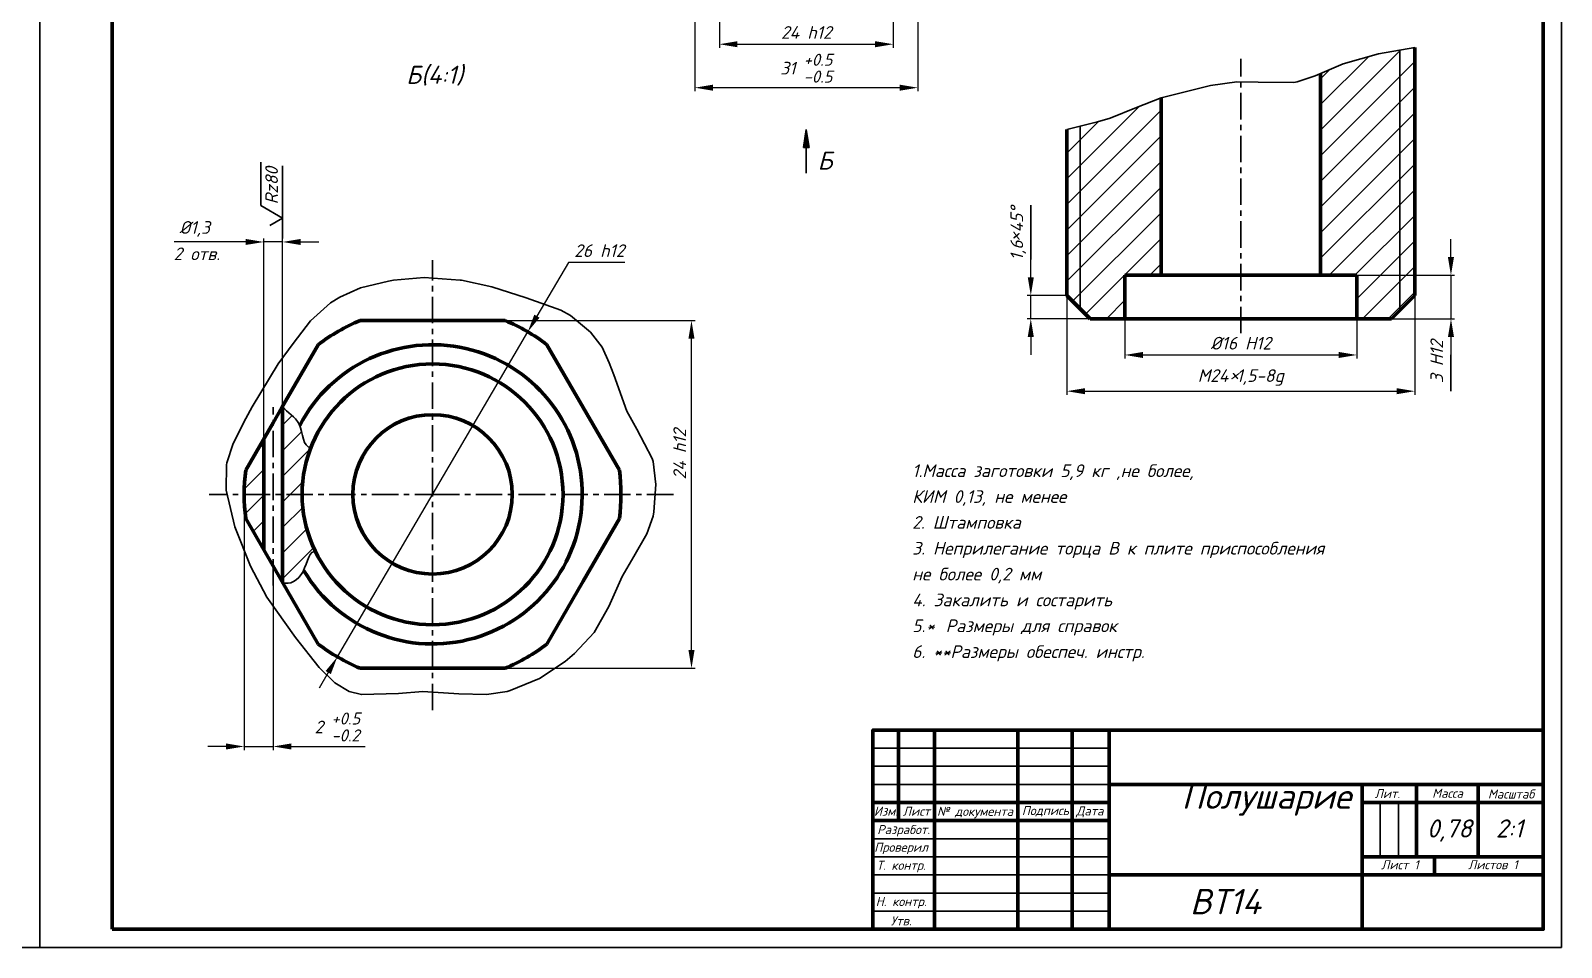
# Model space of a CAD drawing. Extents: x 3984 to 4893, y -1391 to 1983.
# Drawn here: x 4401.4 to 4823.9, y 396.3 to 649.4 of the extents above; entities that cross this region are included whole.
import ezdxf
from ezdxf.enums import TextEntityAlignment as Align

# ---------------------------------------------------------------- set-up
doc = ezdxf.new("R2010")
doc.units = 0
doc.header["$MEASUREMENT"] = 0
for name, pattern in [('DASHDOTX2', [2, 1, -0.5, 0, -0.5]), ('K5LT_AXLED', [11.807581424713135, 7.307581424713135, -1.5, 1.5, -1.5]), ('K5LT_BASIC', [0]), ('K5LT_THIN', [0])]:
    doc.linetypes.add(name, pattern=pattern)
doc.layers.add('0 VIEW0', color=7, linetype='Continuous')
doc.layers.add('OSI', color=18, linetype='DASHDOTX2')
doc.layers.add('Обводка', color=7, linetype='Continuous', lineweight=30)
doc.styles.get("Standard").update_dxf_attribs({"font": 'isocpeui.ttf', "height": 3.5})
doc.dimstyles.new('AM_ISO', dxfattribs={"dimtxt": 3.5, "dimasz": 5, "dimexe": 1, "dimexo": 1, "dimgap": 1.5, "dimtad": 3, "dimtoh": 1, "dimdsep": 46, "dimtxsty": 'Standard', "dimcen": 0, "dimclrd": 256, "dimclre": 256, "dimclrt": 256, "dimadec": 0, "dimazin": 2, "dimtp": 0.1, "dimtm": 0.1, "dimtfac": 0.71, "dimtmove": 0, "dimatfit": 2, "dimfxl": 1, "dimlwd": -1, "dimlwe": -1, "dimarcsym": 1})
doc.dimstyles.new('AM_ISO$3', dxfattribs={"dimtxt": 3.5, "dimasz": 5, "dimexe": 1, "dimexo": 1, "dimgap": 1.5, "dimtad": 3, "dimtoh": 1, "dimdsep": 46, "dimtxsty": 'Standard', "dimcen": 0, "dimclrd": 256, "dimclre": 256, "dimclrt": 256, "dimadec": 0, "dimazin": 2, "dimtp": 0.1, "dimtm": 0.1, "dimtfac": 0.71, "dimtofl": 0, "dimtmove": 0, "dimatfit": 0, "dimfxl": 1, "dimlwd": -1, "dimlwe": -1, "dimarcsym": 1})
pattern_1 = [(45, (2719.659775417709, -1401.720481256749), (-3.535533905932737, 3.535533905932738), [])]

# ---------------------------------------------------------------- blocks, each defined once
blk = doc.blocks.new('*D302')
at = {"linetype": 'Continuous', "transparency": 16777216}
for p, q in [((4703.389889189785, 580.8241781700457), (4703.389889189785, 558.8241781700455)), ((4767.389889189785, 580.8241781700457), (4767.389889189785, 558.8241781700455)), ((4708.389889189785, 559.8241781700455), (4762.389889189785, 559.8241781700455))]:
    blk.add_line(p, q, dxfattribs=at)
at = {"linetype": 'Continuous', "lineweight": 30, "transparency": 16777216}
for points in [[(4708.389889189785, 560.6575115033788), (4708.389889189785, 558.9908448367121), (4703.389889189785, 559.8241781700455)], [(4762.389889189785, 560.6575115033788), (4762.389889189785, 558.9908448367121), (4767.389889189785, 559.8241781700455)]]:
    blk.add_solid(points, dxfattribs=at)
at = {"layer": 'Defpoints', "color": 0, "linetype": 'Continuous', "lineweight": 30, "transparency": 16777216}
for p in [(4703.389889189785, 581.8241781700457), (4767.389889189785, 581.8241781700457), (4767.389889189785, 559.8241781700455)]:
    blk.add_point(p, dxfattribs=at)
at = {"linetype": 'Continuous', "lineweight": 30, "transparency": 16777216, "insert": (4735.389889189785, 563.0755039276212), "char_height": 3.5, "attachment_point": 5}
blk.add_mtext('{%%C16} H12', dxfattribs=at)
blk = doc.blocks.new('*D303')
at = {"linetype": 'Continuous', "transparency": 16777216}
for p, q in [((4687.389889189785, 598.131356330853), (4687.389889189785, 548.8241781700455)), ((4783.389889189785, 598.131356330853), (4783.389889189785, 548.8241781700455)), ((4692.389889189785, 549.8241781700455), (4778.389889189785, 549.8241781700455))]:
    blk.add_line(p, q, dxfattribs=at)
at = {"linetype": 'Continuous', "lineweight": 30, "transparency": 16777216}
for points in [[(4692.389889189785, 550.6575115033788), (4692.389889189785, 548.9908448367121), (4687.389889189785, 549.8241781700455)], [(4778.389889189785, 550.6575115033788), (4778.389889189785, 548.9908448367121), (4783.389889189785, 549.8241781700455)]]:
    blk.add_solid(points, dxfattribs=at)
at = {"layer": 'Defpoints', "color": 0, "linetype": 'Continuous', "lineweight": 30, "transparency": 16777216}
for p in [(4687.389889189785, 599.131356330853), (4783.389889189785, 599.131356330853), (4783.389889189785, 549.8241781700455)]:
    blk.add_point(p, dxfattribs=at)
at = {"linetype": 'Continuous', "lineweight": 30, "transparency": 16777216, "insert": (4735.389889189785, 553.5991781700454), "char_height": 3.5, "attachment_point": 5}
blk.add_mtext('M24 1,5-8g', dxfattribs=at)
blk = doc.blocks.new('*D304')
at = {"linetype": 'Continuous', "transparency": 16777216}
for p, q in [((4793.389889189785, 586.8241781700455), (4793.389889189785, 591.8241781700455)), ((4758.389889189785, 581.8241781700455), (4794.389889189785, 581.8241781700455)), ((4793.389889189785, 581.8241781700455), (4793.389889189785, 569.8241781700455)), ((4758.389889189785, 569.8241781700455), (4794.389889189785, 569.8241781700455)), ((4793.389889189785, 564.8241781700455), (4793.389889189785, 559.8241781700455))]:
    blk.add_line(p, q, dxfattribs=at)
at = {"linetype": 'Continuous', "lineweight": 30, "transparency": 16777216}
for points in [[(4792.556555856452, 586.8241781700455), (4794.223222523118, 586.8241781700455), (4793.389889189785, 581.8241781700455)], [(4792.556555856452, 564.8241781700455), (4794.223222523118, 564.8241781700455), (4793.389889189785, 569.8241781700455)]]:
    blk.add_solid(points, dxfattribs=at)
at = {"layer": 'Defpoints', "color": 0, "linetype": 'Continuous', "lineweight": 30, "transparency": 16777216}
for p in [(4757.389889189785, 581.8241781700455), (4757.389889189785, 569.8241781700455), (4793.389889189785, 569.8241781700455)]:
    blk.add_point(p, dxfattribs=at)
at = {"linetype": 'Continuous', "lineweight": 30, "transparency": 16777216, "insert": (4789.464325259048, 557.9815964923927), "char_height": 3.5, "attachment_point": 5, "rotation": 90}
blk.add_mtext('3 H12', dxfattribs=at)
blk = doc.blocks.new('*D305')
at = {"linetype": 'Continuous', "transparency": 16777216}
for p, q in [((4677.421364045232, 581.2241781700453), (4677.421364045232, 586.2241781700453)), ((4687.392166794752, 576.2241781700453), (4676.421364045232, 576.2241781700453)), ((4677.421364045232, 569.824178170045), (4677.421364045232, 576.2241781700453)), ((4695.804761769116, 569.824178170045), (4676.421364045232, 569.824178170045)), ((4677.421364045232, 564.824178170045), (4677.421364045232, 559.824178170045))]:
    blk.add_line(p, q, dxfattribs=at)
at = {"linetype": 'Continuous', "lineweight": 30, "transparency": 16777216}
for points in [[(4676.588030711899, 581.2241781700453), (4678.254697378565, 581.2241781700453), (4677.421364045232, 576.2241781700453)], [(4676.588030711899, 564.824178170045), (4678.254697378565, 564.824178170045), (4677.421364045232, 569.824178170045)]]:
    blk.add_solid(points, dxfattribs=at)
at = {"layer": 'Defpoints', "color": 0, "linetype": 'Continuous', "lineweight": 30, "transparency": 16777216}
for p in [(4677.421364045232, 576.2241781700453), (4688.392166794752, 576.2241781700453), (4696.804761769116, 569.824178170045)]:
    blk.add_point(p, dxfattribs=at)
at = {"linetype": 'Continuous', "lineweight": 30, "transparency": 16777216, "insert": (4673.970320258337, 593.3754967222616), "char_height": 3.5, "attachment_point": 5, "rotation": 90}
blk.add_mtext('1,6 45{%%d}', dxfattribs=at)
blk = doc.blocks.new('*D346')
at = {"layer": '0 VIEW0', "transparency": 16777216}
for p, q in [((4584.706337439458, 742.686667434872), (4584.706337439458, 632.6094495723861)), ((4646.222965000168, 742.7717646076093), (4646.222965000168, 632.6094495723861)), ((4641.222965000168, 633.6094495723861), (4589.706337439458, 633.6094495723861))]:
    blk.add_line(p, q, dxfattribs=at)
at = {"layer": '0 VIEW0', "lineweight": 30, "transparency": 16777216}
for points in [[(4589.706337439458, 634.4427829057195), (4589.706337439458, 632.7761162390527), (4584.706337439458, 633.6094495723861)], [(4641.222965000168, 634.4427829057195), (4641.222965000168, 632.7761162390527), (4646.222965000168, 633.6094495723861)]]:
    blk.add_solid(points, dxfattribs=at)
at = {"layer": 'Defpoints', "color": 0, "lineweight": 30, "transparency": 16777216}
for p in [(4584.706337439458, 743.686667434872), (4646.222965000168, 743.7717646076093), (4584.706337439458, 633.6094495723861)]:
    blk.add_point(p, dxfattribs=at)
at = {"layer": '0 VIEW0', "lineweight": 30, "transparency": 16777216, "insert": (4615.473584080763, 638.9944495723861), "char_height": 3.5, "attachment_point": 5}
blk.add_mtext('\\A1;31 {\\H3.33\\S+0.5^ -0.5;} ', dxfattribs=at)
blk = doc.blocks.new('*D366')
at = {"layer": '0 VIEW0', "transparency": 16777216}
for p, q in [((4499.931819756173, 569.343420260302), (4584.772111269068, 569.343420260302)), ((4583.772111269068, 478.3434202603022), (4583.772111269068, 564.343420260302)), ((4503.309076128772, 473.3434202603022), (4584.772111269068, 473.3434202603022))]:
    blk.add_line(p, q, dxfattribs=at)
at = {"layer": '0 VIEW0', "lineweight": 30, "transparency": 16777216}
for points in [[(4582.938777935735, 564.343420260302), (4584.605444602401, 564.343420260302), (4583.772111269068, 569.343420260302)], [(4582.938777935735, 478.3434202603022), (4584.605444602401, 478.3434202603022), (4583.772111269068, 473.3434202603022)]]:
    blk.add_solid(points, dxfattribs=at)
at = {"layer": 'Defpoints', "color": 0, "lineweight": 30, "transparency": 16777216}
for p in [(4498.931819756173, 569.343420260302), (4583.772111269068, 569.343420260302), (4502.309076128772, 473.3434202603022)]:
    blk.add_point(p, dxfattribs=at)
at = {"layer": '0 VIEW0', "lineweight": 30, "transparency": 16777216, "insert": (4580.520785511492, 532.4408152035397), "char_height": 3.5, "attachment_point": 5, "rotation": 90}
blk.add_mtext('24 h12', dxfattribs=at)
blk = doc.blocks.new('*D367')
at = {"layer": '0 VIEW0', "transparency": 16777216}
for p, q in [((4460.309076128772, 520.343420260302), (4460.309076128772, 450.7487543951942)), ((4468.309076128772, 497.0152353506559), (4468.309076128772, 450.7487543951942)), ((4455.309076128772, 451.7487543951942), (4450.309076128772, 451.7487543951942)), ((4460.309076128772, 451.7487543951942), (4468.309076128772, 451.7487543951942)), ((4473.309076128772, 451.7487543951942), (4493.692795825743, 451.7487543951942))]:
    blk.add_line(p, q, dxfattribs=at)
at = {"layer": '0 VIEW0', "lineweight": 30, "transparency": 16777216}
for points in [[(4455.309076128772, 452.5820877285275), (4455.309076128772, 450.9154210618609), (4460.309076128772, 451.7487543951942)], [(4473.309076128772, 452.5820877285275), (4473.309076128772, 450.9154210618609), (4468.309076128772, 451.7487543951942)]]:
    blk.add_solid(points, dxfattribs=at)
at = {"layer": 'Defpoints', "color": 0, "lineweight": 30, "transparency": 16777216}
for p in [(4460.309076128772, 521.343420260302), (4468.309076128772, 498.0152353506559), (4460.309076128772, 451.7487543951942)]:
    blk.add_point(p, dxfattribs=at)
at = {"layer": '0 VIEW0', "lineweight": 30, "transparency": 16777216, "insert": (4486.04402309847, 457.1337543951942), "char_height": 3.5, "attachment_point": 5}
blk.add_mtext('\\A1;2 {\\H3.33\\S+0.5^ -0.2;} ', dxfattribs=at)
blk = doc.blocks.new('*D368')
at = {"layer": '0 VIEW0', "transparency": 16777216}
for p, q in [((4465.709076128774, 522.3434202603024), (4465.709076128774, 592.020688197293)), ((4470.909076128773, 522.343420260302), (4470.909076128773, 592.020688197293)), ((4460.709076128774, 591.020688197293), (4440.980189765137, 591.020688197293)), ((4470.909076128773, 591.020688197293), (4465.709076128774, 591.020688197293)), ((4475.909076128773, 591.020688197293), (4480.909076128773, 591.020688197293))]:
    blk.add_line(p, q, dxfattribs=at)
at = {"layer": '0 VIEW0', "lineweight": 30, "transparency": 16777216}
for points in [[(4460.709076128774, 591.8540215306264), (4460.709076128774, 590.1873548639596), (4465.709076128774, 591.020688197293)], [(4475.909076128773, 591.8540215306264), (4475.909076128773, 590.1873548639596), (4470.909076128773, 591.020688197293)]]:
    blk.add_solid(points, dxfattribs=at)
at = {"layer": 'Defpoints', "color": 0, "lineweight": 30, "transparency": 16777216}
for p in [(4465.709076128774, 591.020688197293), (4465.709076128774, 521.3434202603024), (4470.909076128773, 521.343420260302)]:
    blk.add_point(p, dxfattribs=at)
at = {"layer": '0 VIEW0', "lineweight": 30, "transparency": 16777216, "insert": (4446.660303401501, 594.620688197293), "char_height": 3.5, "attachment_point": 5}
blk.add_mtext('\\A1;%%c1,3', dxfattribs=at)
blk = doc.blocks.new('*D369')
at = {"linetype": 'Continuous', "transparency": 16777216}
for p, q in [((4549.79625081737, 585.3689243739616), (4541.109343484434, 570.5322868892727)), ((4565.378447787067, 585.3689243739617), (4549.79625081737, 585.3689243739616)), ((4486.035148014844, 476.4693664935228), (4538.58300424271, 566.2174740270823)), ((4483.508808773119, 472.1545536313324), (4480.982469531395, 467.839740769142))]:
    blk.add_line(p, q, dxfattribs=at)
at = {"linetype": 'Continuous', "lineweight": 30, "transparency": 16777216}
for points in [[(4540.390208007402, 570.95334342956), (4541.828478961465, 570.1112303489851), (4538.58300424271, 566.2174740270823)], [(4482.789673296087, 472.5756101716199), (4484.227944250151, 471.7334970910449), (4486.035148014844, 476.4693664935228)]]:
    blk.add_solid(points, dxfattribs=at)
at = {"layer": 'Defpoints', "color": 0, "linetype": 'Continuous', "lineweight": 30, "transparency": 16777216}
for p in [(4538.58300424271, 566.2174740270823), (4486.035148014844, 476.4693664935228)]:
    blk.add_point(p, dxfattribs=at)
at = {"linetype": 'Continuous', "lineweight": 30, "transparency": 16777216, "insert": (4558.337349302218, 588.6202501315373), "char_height": 3.5, "attachment_point": 5}
blk.add_mtext('26 h12', dxfattribs=at)
blk = doc.blocks.new('*D411')
at = {"transparency": 16777216}
for p, q in [((4591.464651219812, 699.4964932372401), (4591.464651219812, 644.6094495723859)), ((4639.464651219812, 699.4964932372401), (4639.464651219812, 644.6094495723859)), ((4596.464651219812, 645.6094495723859), (4634.464651219812, 645.6094495723859))]:
    blk.add_line(p, q, dxfattribs=at)
at = {"lineweight": 30, "transparency": 16777216}
for points in [[(4596.464651219812, 646.4427829057192), (4596.464651219812, 644.7761162390525), (4591.464651219812, 645.6094495723859)], [(4634.464651219812, 646.4427829057192), (4634.464651219812, 644.7761162390525), (4639.464651219812, 645.6094495723859)]]:
    blk.add_solid(points, dxfattribs=at)
at = {"layer": 'Defpoints', "color": 0, "lineweight": 30, "transparency": 16777216}
for p in [(4591.464651219812, 700.4964932372401), (4639.464651219812, 700.4964932372401), (4639.464651219812, 645.6094495723859)]:
    blk.add_point(p, dxfattribs=at)
at = {"lineweight": 30, "transparency": 16777216, "insert": (4615.464651219812, 648.8607753299616), "char_height": 3.5, "attachment_point": 5}
blk.add_mtext('24 h12', dxfattribs=at)

msp = doc.modelspace()

# ---------------------------------------------------------------- hatches: boundary and pattern name
at = {"linetype": 'Continuous', "lineweight": 30}
h = msp.add_hatch(dxfattribs=at)
h.set_pattern_fill('ANSI31', color=256, scale=40, style=0)
h.set_pattern_definition(pattern_1)
h.paths.add_polyline_path([(4757.389889189785, 581.8241781700457), (4767.389889189785, 581.8241781700455), (4767.389889189785, 569.8241781700457), (4776.989889189786, 569.8241781700457), (4779.314762250421, 572.1490512306806), (4779.314762250421, 644.0017022789222), (4773.353358922385, 642.9174556911865), (4763.617054329769, 640.2093076796028), (4757.389889189785, 637.5300175964277)])
h.paths.add_polyline_path([(4691.042311936305, 572.5717554235263), (4693.789889189785, 569.8241781700457), (4703.389889189785, 569.8241781700457), (4703.389889189785, 581.8241781700457), (4713.389889189785, 581.8241781700457), (4713.389889189785, 630.8140156269582), (4706.571776706295, 628.1336860676564), (4699.325431824408, 625.2367182123286), (4695.787744562208, 624.144339473493), (4691.042311936305, 622.9543980876721)])
h.paths.add_polyline_path([(4687.389889189785, 576.2241781700462), (4691.042311936305, 572.5717554235263), (4691.042311936305, 622.9543980876718), (4687.389889189785, 622.0385344926707)])
h.paths.add_polyline_path([(4779.314762250421, 572.1490512306806), (4783.389889189785, 576.2241781700465), (4783.389889189785, 644.7428771727285), (4779.314762250421, 644.0017022789219)])
h = msp.add_hatch(dxfattribs=at)
h.set_pattern_fill('ANSI31', color=256, scale=40, style=0)
h.set_pattern_definition(pattern_1)
edge = h.paths.add_edge_path()
edge.add_spline(control_points=[(4478.736964105327, 534.3400849972767), (4476.356470069467, 534.2907440914963), (4476.608427671227, 538.3078096061075), (4475.487346447905, 540.7011118403519)], knot_values=[3.365961285303825, 3.365961285303825, 3.365961285303825, 3.365961285303825, 6.937469279757117, 6.937469279757117, 6.937469279757117, 6.937469279762499], degree=3, periodic=0)
edge.add_spline(control_points=[(4475.487346447903, 540.7011118403556), (4474.430785465468, 542.9566752261902), (4472.15467957379, 543.7699980823221), (4470.909076128773, 545.636516826953)], knot_values=[0, 0, 0, 5.381028955753209e-12, 3.365961285309207, 3.365961285309207, 3.365961285309207, 3.365961285309207], degree=3, periodic=0)
edge.add_line((4470.909076128773, 545.636516826953), (4470.909076128773, 523.8847212962429))
edge.add_line((4470.909076128773, 523.8847212962427), (4476.398885527152, 523.8847212962427))
edge.add_arc((4512.309076128772, 521.3434202603056), 35.99999999999999, 158.8372433837827, 175.952027055484, ccw=False)
edge = h.paths.add_edge_path()
edge.add_arc((4512.309076128772, 521.3434202602974), 35.99999999999999, 175.9520270554711, 179.9999999999924, ccw=False)
edge.add_line((4476.398885527152, 523.8847212962427), (4470.909076128773, 523.8847212962427))
edge.add_line((4470.909076128773, 523.8847212962427), (4470.909076128773, 497.0503236936512))
edge.add_spline(control_points=[(4470.909076128773, 497.0503236936514), (4472.852920436532, 496.166377965368), (4475.199662638776, 497.521415922405), (4476.54949138346, 500.0875481576835)], knot_values=[0, 0, 0, 0, 3.203085102296872, 3.203085102296889, 3.203085102296889, 3.203085102296889], degree=3, periodic=0)
edge.add_spline(control_points=[(4476.54949138346, 500.0875481576835), (4477.875909176671, 502.6091743047144), (4478.23969386627, 506.3002494495385), (4480.082906593548, 505.2974239656809)], knot_values=[3.203085102296872, 3.203085102296889, 3.203085102296889, 3.203085102296889, 6.350617031508847, 6.350617031508847, 6.350617031508847, 6.350617031508847], degree=3, periodic=0)
edge.add_arc((4512.309076128772, 521.3434202603011), 36, 179.9999999999982, 206.4695490085142, ccw=False)
h.paths.add_polyline_path([(4465.709076128774, 523.8847212962427), (4460.371211434075, 523.8847212962427, 0.04445382382257795), (4460.739856747118, 514.6639283359908), (4465.709076128774, 506.0569878930072)])
h.paths.add_polyline_path([(4465.709076128774, 536.6298526275958), (4460.739856747118, 528.0229121846131, 0.01998191061928723), (4460.371211434073, 523.8847212962427), (4465.709076128774, 523.8847212962427)])
at = {"layer": 'OSI', "linetype": 'ByBlock', "lineweight": 30}
h = msp.add_hatch(color=18, dxfattribs=at)
h.set_gradient(color2=(0, 0, 0), one_color=1)
h.paths.add_polyline_path([(4615.464651219812, 622.0315760885898), (4614.67007606712, 617.0951147723509), (4616.259226372505, 617.0951147723509)])

# ---------------------------------------------------------------- linework, layer by layer
at = {"lineweight": 30}
for p, q in [((4403.867479744269, 990.2801990196375), (4403.867479744269, 396.2801990196377)), ((4615.464651219812, 622.0315760885898), (4614.67007606712, 617.0951147723509)), ((4615.464651219812, 622.0315760885898), (4616.259226372505, 617.0951147723509))]:
    msp.add_line(p, q, dxfattribs=at)
at = {"lineweight": 70}
for p, q in [((4423.867479744269, 401.2801990196377), (4423.867479744269, 985.2801990196375)), ((4818.867479744268, 985.2801990196375), (4818.867479744268, 401.2801990196375)), ((4818.867479744268, 401.2801990196377), (4423.867479744269, 401.2801990196377))]:
    msp.add_line(p, q, dxfattribs=at)
at = {"linetype": 'Continuous', "lineweight": 30}
for p, q in [((4464.909076128773, 601.0761938973127), (4464.909076128773, 613.0761938973127)), ((4470.909076128773, 592.020688197293), (4470.909076128773, 612.020688197293)), ((4470.909076128773, 597.612092282175), (4464.909076128773, 601.0761938973127)), ((4677.421364045232, 586.2241781700458), (4677.421364045232, 601.2241781700458)), ((4470.909076128773, 597.612092282175), (4467.409076128773, 595.591366340011)), ((4793.389889189785, 559.8241781700455), (4793.389889189785, 549.8241781700455))]:
    msp.add_line(p, q, dxfattribs=at)
at = {"linetype": 'K5LT_AXLED', "lineweight": 30}
for p, q in [((4512.309076128772, 521.3434202603024), (4512.309076128772, 586.020688197293)), ((4514.690288709383, 521.3434202603024), (4450.608466149698, 521.3434202603024)), ((4512.309076128772, 461.7487543951942), (4512.309076128772, 521.3434202603024)), ((4578.772111269068, 521.3434202603024), (4514.690288709383, 521.3434202603024))]:
    msp.add_line(p, q, dxfattribs=at)
at = {"color": 0, "lineweight": 70}
for p, q in [((4650.867479744268, 456.2801990196375), (4650.867479744268, 401.2801990196375)), ((4673.867479744268, 456.2801990196375), (4673.867479744268, 401.2801990196375)), ((4688.867479744268, 456.2801990196375), (4688.867479744268, 401.2801990196375)), ((4768.867479744268, 441.2801990196375), (4699.045262892788, 441.2801990196375)), ((4800.867479744268, 441.2801990196375), (4800.867479744268, 421.2801990196375)), ((4768.867479744268, 416.2801990196375), (4699.045262892788, 416.2801990196375)), ((4768.867479744268, 416.2801990196375), (4818.867479744268, 416.2801990196375))]:
    msp.add_line(p, q, dxfattribs=at)
at = {"color": 0, "lineweight": 30}
for p, q in [((4699.045262892788, 456.2801990196375), (4699.045262892788, 401.2801990196375)), ((4633.867479744268, 451.2801990196375), (4698.867479744268, 451.2801990196375)), ((4698.867479744268, 451.2801990196375), (4699.045262892788, 451.2801990196375)), ((4633.867479744268, 446.2801990196375), (4698.867479744268, 446.2801990196375)), ((4698.867479744268, 446.2801990196375), (4699.045262892788, 446.2801990196375)), ((4633.867479744268, 441.2801990196375), (4702.639237599457, 441.2801990196375)), ((4698.867479744268, 441.2801990196375), (4698.867479744268, 441.2801990196375)), ((4783.867479744268, 441.2801990196375), (4783.867479744268, 421.2801990196375)), ((4633.867479744268, 436.2801990196375), (4698.867479744268, 436.2801990196375)), ((4698.867479744268, 436.2801990196375), (4699.045262892788, 436.2801990196375)), ((4768.867479744268, 436.2801990196375), (4818.867479744268, 436.2801990196375)), ((4778.867479744268, 436.2801990196375), (4778.867479744268, 421.2801990196375)), ((4633.867479744268, 431.2801990196375), (4698.867479744268, 431.2801990196375)), ((4698.867479744268, 431.2801990196375), (4699.045262892788, 431.2801990196375)), ((4633.867479744268, 426.2801990196375), (4698.867479744268, 426.2801990196375)), ((4698.867479744268, 426.2801990196375), (4699.045262892788, 426.2801990196375)), ((4633.867479744268, 421.2801990196375), (4698.867479744268, 421.2801990196375)), ((4698.867479744268, 421.2801990196375), (4699.045262892788, 421.2801990196375)), ((4768.867479744268, 421.2801990196375), (4818.867479744268, 421.2801990196375)), ((4788.867479744268, 421.2801990196375), (4788.867479744268, 416.2801990196375)), ((4633.867479744268, 416.2801990196375), (4698.867479744268, 416.2801990196375)), ((4698.867479744268, 416.2801990196375), (4699.045262892788, 416.2801990196375)), ((4699.045262892788, 416.2801990196375), (4699.045262892788, 416.2801990196375)), ((4633.867479744268, 411.2801990196375), (4699.045262892788, 411.2801990196375)), ((4633.867479744268, 406.2801990196375), (4699.045262892788, 406.2801990196375))]:
    msp.add_line(p, q, dxfattribs=at)
at = {"linetype": 'Continuous', "lineweight": 30}
msp.add_lwpolyline([(3983.867479744269, 396.2801990196377), (4823.867479744268, 396.2801990196377), (4823.867479744268, 990.2801990196375), (3983.867479744269, 990.2801990196375)], close=True, dxfattribs=at)
at = {"color": 0, "lineweight": 70}
msp.add_lwpolyline([(4768.867479744268, 401.2801990196375), (4818.867479744268, 401.2801990196375), (4818.867479744268, 441.2801990196375), (4768.867479744268, 441.2801990196375)], close=True, dxfattribs=at)
at = {"lineweight": 70}
msp.add_arc((4512.309076128777, 521.3434202603044), 41.30000000000093, 210.7604068724566, 152.6069527099803, dxfattribs=at)
at = {"linetype": 'Continuous', "lineweight": 30}
for points, start_tangent, end_tangent in [([(4470.909076128773, 545.636516826953), (4475.4873464479, 540.7011118403628), (4478.736964105327, 534.3400849972767)], (0.555088133569113, -0.8317915387708381), (0.9997852613901297, 0.02072271958672475)), ([(4470.909076128773, 497.0503236936514), (4476.54949138346, 500.0875481576835), (4480.082906593548, 505.2974239656809)], (0.9102994046421108, -0.4139504727720683), (0.8784085922229211, -0.4779103944349255))]:
    msp.add_spline(points, degree=3, dxfattribs=dict(at, start_tangent=start_tangent, end_tangent=end_tangent))
at = {"layer": '0 VIEW0', "color": 0, "linetype": 'K5LT_THIN', "lineweight": 30}
for p, q in [((4779.314762250421, 572.1490512306822), (4779.314762250421, 644.1004693479339)), ((4691.042311936305, 572.5717554235251), (4691.042311936305, 622.8707184923918))]:
    msp.add_line(p, q, dxfattribs=at)
at = {"layer": '0 VIEW0', "color": 0, "linetype": 'K5LT_BASIC', "lineweight": 70}
for p, q in [((4783.389889189785, 576.2241781700458), (4783.389889189785, 644.7428771727294)), ((4757.389889189785, 637.5606910831679), (4757.389889189785, 581.8241781700457)), ((4713.389889189785, 630.8155563499121), (4713.389889189785, 581.8241781700457)), ((4687.389889189785, 576.2241781700458), (4687.389889189785, 622.0385344916602)), ((4735.389889189785, 581.8241781700457), (4703.389889189785, 581.8241781700457)), ((4703.389889189785, 581.8241781700457), (4703.389889189785, 569.8241781700457)), ((4735.389889189785, 581.8241781700457), (4767.389889189785, 581.8241781700457)), ((4767.389889189785, 581.8241781700457), (4767.389889189785, 569.8241781700457)), ((4687.389889189785, 576.2241781700458), (4693.789889189785, 569.8241781700457)), ((4693.789889189785, 569.8241781700457), (4735.389889189783, 569.8241781700457)), ((4735.389889189785, 569.8241781700457), (4693.789889189785, 569.8241781700457)), ((4735.389889189785, 569.8241781700457), (4776.989889189786, 569.8241781700457))]:
    msp.add_line(p, q, dxfattribs=at)
at = {"layer": '0 VIEW0', "color": 0, "linetype": 'K5LT_AXLED', "lineweight": 30}
msp.add_line((4735.389889189785, 565.8241781700457), (4735.389889189785, 641.5392955067022), dxfattribs=at)
at = {"layer": '0 VIEW0', "color": 0, "linetype": 'K5LT_BASIC', "lineweight": 60}
for p, q in [((4783.277348067614, 627.8241781700457), (4783.389889189785, 627.8241781700457)), ((4783.277348067614, 627.8241781700457), (4783.389889189785, 627.8241781700457)), ((4783.389889189785, 576.2241781700458), (4776.989889189786, 569.8241781700457)), ((4776.989889189786, 569.8241781700457), (4735.389889189785, 569.8241781700457))]:
    msp.add_line(p, q, dxfattribs=at)
at = {"layer": '0 VIEW0', "linetype": 'K5LT_BASIC', "lineweight": 70}
for p, q in [((4512.309076128772, 569.343420260302), (4492.309076128772, 569.343420260302)), ((4512.309076128772, 569.343420260302), (4532.309076128772, 569.343420260302)), ((4470.739856747118, 545.343420260302), (4480.739856747118, 562.6639283359908)), ((4553.878295510426, 545.343420260302), (4543.878295510426, 562.6639283359908)), ((4470.739856747118, 545.343420260302), (4468.309076128772, 541.133184727273)), ((4470.909076128773, 545.6365168269502), (4470.909076128773, 497.0503236936541)), ((4553.878295510426, 545.343420260302), (4563.878295510426, 528.0229121846131)), ((4468.309076128772, 541.133184727273), (4460.739856747118, 528.0229121846131)), ((4465.709076128774, 536.6298526275926), (4465.709076128774, 506.0569878930118)), ((4470.739856747118, 497.3434202603024), (4460.739856747118, 514.6639283359908)), ((4553.878295510426, 497.3434202603024), (4563.878295510426, 514.6639283359908)), ((4470.739856747118, 497.3434202603024), (4480.739856747118, 480.0229121846136)), ((4553.878295510426, 497.3434202603024), (4543.878295510426, 480.0229121846136)), ((4512.309076128772, 473.3434202603024), (4492.309076128772, 473.3434202603024)), ((4512.309076128772, 473.3434202603024), (4532.309076128772, 473.3434202603024))]:
    msp.add_line(p, q, dxfattribs=at)
at = {"layer": '0 VIEW0', "linetype": 'K5LT_AXLED', "lineweight": 30}
msp.add_line((4468.309076128772, 496.1550667248902), (4468.309076128772, 545.3859943279562), dxfattribs=at)
at = {"layer": '0 VIEW0', "color": 0, "linetype": 'K5LT_THIN', "lineweight": 30}
msp.add_lwpolyline([(4687.389889185756, 622.0385344916602), (4695.78774456221, 624.1443394734932), (4699.325431824408, 625.2367182123284), (4706.571776706284, 628.1336860676523), (4713.410133700488, 630.821974128755), (4727.032522438419, 634.2302897585495), (4734.259433301398, 635.214076734609), (4740.162871127949, 635.1641541070727), (4750.061335204034, 635.0462682729418), (4750.987945380998, 635.2153253064129), (4755.914888779417, 636.8953862861382), (4763.617054329769, 640.2093076796028), (4773.353358922385, 642.9174556911865), (4783.389889189791, 644.7428771727294)], dxfattribs=at)
at = {"layer": '0 VIEW0', "linetype": 'K5LT_THIN', "lineweight": 30}
msp.add_lwpolyline([(4473.861120934781, 562.973935731004), (4478.601733708693, 569.2617958750674), (4484.172280385458, 574.1816442132525), (4486.695919262053, 575.8032533690933), (4492.399787754618, 578.3139932425441), (4500.168418874678, 580.2359063648586), (4501.557993704479, 580.4796603166714), (4510.031933776453, 581.1707989314681), (4519.968128845617, 580.5157983623461), (4520.281748595865, 580.4741361825794), (4528.707204457568, 578.6575166812798), (4538.185619039466, 575.5878373299896), (4547.703576200273, 572.2054688671409), (4550.394444147721, 570.7009284175759), (4555.892875042683, 566.1118662064858), (4559.139920308872, 561.9494234455518), (4561.076059644304, 557.6607539762057), (4562.29412646105, 554.3144807980196), (4565.959739489464, 544.337507782402), (4568.723320394899, 539.3020954859052), (4572.949758212883, 531.2514267329192), (4573.181911440862, 530.3966172933973), (4573.973346025226, 524.0310613009464), (4573.413611779885, 516.555390803658), (4573.174705529394, 515.3325979577174), (4571.41770988195, 510.4084083982715), (4567.835196331985, 504.1730694947408), (4564.622910675361, 498.6464146607931), (4560.966646283757, 490.3959363639864), (4556.890190815923, 483.1856193173961), (4551.520321927671, 477.4243556222335), (4548.94566724802, 475.2460333849234), (4541.786124086396, 470.5495760786647), (4533.766020369955, 467.1691220318747), (4532.859968496891, 466.9068526535169), (4527.157625446861, 466.0627278557025), (4519.581060995605, 466.2983089391736), (4509.660156831572, 466.9128352730617), (4502.866082410816, 466.4090005237703), (4492.691518117769, 466.0483448577796), (4489.31060674534, 466.9201661633168), (4485.307544217475, 469.3284592587823), (4481.005541283758, 473.5507012594225), (4474.457121272576, 481.7877818618716), (4466.555456554887, 492.9289899255153), (4462.045457496527, 501.5375292513085), (4457.713342058666, 512.397403817782), (4455.342777745741, 522.4726330657944), (4455.450515017551, 529.4685278035116), (4455.547388400694, 530.01966775675), (4457.262430096162, 535.4249505304227), (4460.74146253344, 542.3180218220313), (4462.473857407035, 545.4896434449355), (4469.715407540231, 557.3388915436461), (4473.861120934781, 562.973935731004)], dxfattribs=at)
at = {"layer": '0 VIEW0', "linetype": 'K5LT_BASIC', "lineweight": 70}
for radius in [36, 22]:
    msp.add_circle((4512.309076128772, 521.343420260302), radius, dxfattribs=at)
for start, end in [(112.6198649480322, 127.3801350519699), (52.61986494803012, 67.38013505196784), (172.6198649480395, 187.3801350519605), (352.6198649480395, 7.380135051960516), (232.619864948023, 247.3801350519678), (292.6198649480321, 307.3801350519699)]:
    msp.add_arc((4512.309076128772, 521.343420260302), 52, start, end, dxfattribs=at)
at = {"layer": 'OSI', "color": 0, "linetype": 'ByBlock', "lineweight": 30}
msp.add_line((4615.464651219812, 622.0315760885902), (4615.464651219812, 610.03157608859), dxfattribs=at)
at = {"layer": 'OSI', "linetype": 'ByBlock', "lineweight": 30}
msp.add_line((4614.67007606712, 617.0951147723509), (4616.259226372505, 617.0951147723509), dxfattribs=at)
at = {"layer": 'Обводка', "color": 0, "lineweight": 70}
for p, q in [((4640.867479744268, 456.2801990196375), (4640.867479744268, 431.2801990196375)), ((4650.867479744268, 456.2801990196375), (4650.867479744268, 401.2801990196375)), ((4673.867479744268, 456.2801990196375), (4673.867479744268, 401.2801990196375)), ((4688.867479744268, 456.2801990196375), (4688.867479744268, 401.2801990196375)), ((4699.045262892788, 456.2801990196375), (4699.045262892788, 401.2801990196375)), ((4768.867479744268, 441.2801990196375), (4768.867479744268, 401.2801990196375)), ((4783.867479744268, 441.2801990196375), (4783.867479744268, 421.2801990196375)), ((4800.867479744268, 441.2801990196375), (4800.867479744268, 421.2801990196375)), ((4633.867479744268, 436.2801990196375), (4699.045262892788, 436.2801990196375)), ((4768.867479744268, 436.2801990196375), (4818.867479744268, 436.2801990196375)), ((4633.867479744268, 431.2801990196375), (4699.045262892788, 431.2801990196375)), ((4768.867479744268, 421.2801990196375), (4818.867479744268, 421.2801990196375)), ((4788.867479744268, 421.2801990196375), (4788.867479744268, 416.2801990196375))]:
    msp.add_line(p, q, dxfattribs=at)
at = {"layer": 'Обводка', "color": 0, "lineweight": 30}
msp.add_line((4773.867479744268, 436.2801990196375), (4773.867479744268, 421.2801990196375), dxfattribs=at)
at = {"layer": 'Обводка', "color": 0, "lineweight": 70}
msp.add_lwpolyline([(4633.867479744268, 401.2801990196375), (4818.867479744268, 401.2801990196375), (4818.867479744268, 456.2801990196375), (4633.867479744268, 456.2801990196375)], close=True, dxfattribs=at)

# ---------------------------------------------------------------- texts
at = {"color": 0, "lineweight": 30}
for s, p in [('Лит.', (4775.825010896068, 438.7504083190469)), ('Масса', (4792.443201093455, 438.8285027767423)), ('Масштаб', (4809.989604736174, 438.6335958368389)), ('Подпись', (4681.449642604758, 433.8628181732237)), ('Дата', (4693.70712793473, 433.6916420093447)), ('Изм.', (4637.442891021307, 433.8795778117245)), ('№ документа', (4662.027023176882, 433.4947583356369)), ('Разработ.', (4642.303453546979, 428.4791087016118)), ('Проверил', (4641.635062551703, 423.60209031076)), ('Т. контр.', (4641.635062551703, 418.60209031076)), ('Лист 1', (4779.31301084777, 419.089986684782)), ('Листов 1', (4804.967381901709, 419.1106663721592)), ('Н. контр.', (4641.635062551703, 408.60209031076)), ('Утв.', (4641.635062551703, 403.60209031076))]:
    msp.add_text(s, height=2.5, dxfattribs=at).set_placement(p, align=Align.MIDDLE)
msp.add_text('Лист', height=2.5, dxfattribs=at).set_placement((4649.611069934018, 432.6213080187898), align=Align.RIGHT)
at = {"linetype": 'Continuous', "lineweight": 30, "attachment_point": 1}
for s, insert, char_height, width in [('Б(4:1)', (4505.020026690566, 639.6725414858828), 5, 8.988859787597903), ('2 отв.', (4440.837604103502, 589.4989902778503), 3.5, 37.03325029740517)]:
    msp.add_mtext(s, dxfattribs=dict(at, insert=insert, char_height=char_height, width=width))
at = {"lineweight": 30, "ltscale": 10, "insert": (4618.578768784851, 615.9767104809229), "char_height": 5, "width": 22, "attachment_point": 1}
msp.add_mtext('Б', dxfattribs=at)
at = {"linetype": 'Continuous', "lineweight": 30, "insert": (4466.130673615548, 601.4207982167885), "char_height": 3.5, "width": 39.46821755935525, "attachment_point": 1, "rotation": 90}
msp.add_mtext('Rz80', dxfattribs=at)
at = {"layer": '0 VIEW0', "color": 0, "lineweight": 0}
for s, p in [('1.Масса заготовки 5,9 кг ,не более,', (4644.691387693279, 526.1243303826851)), ('КИМ 0,13, не менее', (4644.691387693279, 518.9885171464485)), ('2. Штамповка', (4644.691387693279, 511.852703910212)), ('3. Неприлегание торца В к плите приспособления', (4644.691387693279, 504.7168901971382)), ('не более 0,2 мм', (4644.691387693279, 497.5810755303902)), ('4. Закалить и состарить', (4644.691387693279, 490.4452608636421)), ('5.', (4644.691387693279, 483.3094461968941)), (' Размеры для справок', (4651.70284609019, 483.3094461968941)), ('*', (4648.527845899455, 483.3094461968941)), ('6. **Размеры обеспеч. инстр.', (4644.691387693279, 476.1736315301461))]:
    msp.add_text(s, height=3.5, dxfattribs=at).set_placement(p)
at = {"layer": 'OSI', "linetype": 'ByBlock', "lineweight": 70, "insert": (4671.346625015773, 591.1647913916682), "char_height": 3.5, "width": 2.285738636363636, "attachment_point": 1, "rotation": 90}
msp.add_mtext('×', dxfattribs=at)
at = {"layer": 'OSI', "linetype": 'ByBlock', "lineweight": 70, "insert": (4732.360297243835, 556.1224824359748), "char_height": 3.5, "width": 2.285738636363636, "attachment_point": 1}
msp.add_mtext('×', dxfattribs=at)
at = {"layer": 'OSI', "color": 0, "linetype": 'ByBlock', "lineweight": 30, "char_height": 5, "width": 8.006989465959805, "attachment_point": 1}
for s, insert in [('0,78', (4786.769524150505, 431.6135635660474)), ('2:1', (4805.755099487284, 431.6135635660474))]:
    msp.add_mtext(s, dxfattribs=dict(at, insert=insert))
at = {"layer": 'Обводка', "color": 0, "lineweight": 30, "char_height": 5, "width": 56.79954353331937, "attachment_point": 1}
for s, insert in [('{\\C256;   \\H1.4x;Полушарие}', (4709.491821600393, 441.5310843743863)), ('{\\C256;   \\H1.4x;ВТ14}', (4711.80695068393, 412.419862655462))]:
    msp.add_mtext(s, dxfattribs=dict(at, insert=insert))

# ---------------------------------------------------------------- dimensions: what is measured, and where the dimension line sits
at = {"lineweight": 30}
dim = msp.add_linear_dim(base=(4639.464651219812, 645.6094495723859), p1=(4591.464651219812, 700.4964932372401), p2=(4639.464651219812, 700.4964932372401), text='24 h12', dimstyle='AM_ISO', dxfattribs=at)
dim.commit()
dim.dimension.update_dxf_attribs({"geometry": '*D411', "text_midpoint": (4615.464651219812, 645.6094495723859), "dimtype": 160})
at = {"linetype": 'Continuous', "lineweight": 30}
for base, p1, p2, text, picture, middle in [((4677.421364045232, 576.2241781700453), (4696.804761769116, 569.8241781700452), (4688.392166794752, 576.2241781700455), '1,6 45{%%d}', '*D305', (4673.970320258337, 593.3754967222616)), ((4793.389889189785, 569.8241781700455), (4757.389889189785, 581.8241781700457), (4757.389889189785, 569.8241781700457), '3 H12', '*D304', (4789.464325259048, 557.9815964923927))]:
    dim = msp.add_linear_dim(base=base, p1=p1, p2=p2, angle=90, text=text, dimstyle='AM_ISO', override={"dimtmove": 2}, dxfattribs=at)
    dim.commit()
    dim.dimension.update_dxf_attribs({"geometry": picture, "text_midpoint": middle, "dimtype": 160, "text_rotation": 90})
for base, p1, p2, text, picture, middle in [((4783.389889189785, 549.8241781700455), (4687.389889189785, 599.131356330853), (4783.389889189785, 599.131356330853), 'M24 1,5-8g', '*D303', (4735.389889189785, 553.5991781700454)), ((4767.389889189785, 559.8241781700455), (4703.389889189785, 581.8241781700457), (4767.389889189785, 581.8241781700457), '{%%C16} H12', '*D302', (4735.389889189785, 563.0755039276212))]:
    dim = msp.add_linear_dim(base=base, p1=p1, p2=p2, text=text, dimstyle='AM_ISO', dxfattribs=at)
    dim.commit()
    dim.dimension.update_dxf_attribs({"geometry": picture, "text_midpoint": middle})
dim = msp.add_diameter_dim_2p(p1=(4486.035148014844, 476.4693664935228), p2=(4538.58300424271, 566.2174740270823), text='26 h12', dimstyle='AM_ISO$3', override={"dimtofl": 1, "dimtmove": 1}, dxfattribs=at)
dim.commit()
dim.dimension.update_dxf_attribs({"geometry": '*D369', "text_midpoint": (4549.79625081737, 585.3689243739616), "dimtype": 163})
at = {"layer": '0 VIEW0', "color": 0, "lineweight": 30}
dim = msp.add_linear_dim(base=(4584.706337439458, 633.6094495723861), p1=(4646.222965000168, 743.7717646076093), p2=(4584.706337439458, 743.686667434872), text='31 {\\H3.33\\S+0.5^ -0.5;} ', dimstyle='AM_ISO', override={"dimgap": 1.5, "dimtol": 1, "dimlim": 0, "dimtm": 0.1000000001, "dimtolj": 1, "dimtzin": 12}, dxfattribs=at)
dim.commit()
dim.dimension.update_dxf_attribs({"geometry": '*D346', "text_midpoint": (4615.473584080763, 633.6094495723861), "dimtype": 160})
at = {"layer": '0 VIEW0', "lineweight": 30}
for base, p1, p2, text, override, picture, middle in [((4465.709076128774, 591.020688197293), (4470.909076128773, 521.343420260302), (4465.709076128774, 521.3434202603024), '%%c1,3', {"dimtolj": 1}, '*D368', (4446.660303401501, 591.020688197293)), ((4460.309076128772, 451.7487543951942), (4468.309076128772, 498.0152353506559), (4460.309076128772, 521.343420260302), '2 {\\H3.33\\S+0.5^ -0.2;} ', {"dimgap": 1.5, "dimdec": 0, "dimzin": 8, "dimlunit": 2, "dimpost": '<>', "dimtxsty": 'Standard', "dimtol": 1, "dimlim": 0, "dimtp": 0.5, "dimtm": 0.2, "dimtolj": 1}, '*D367', (4486.04402309847, 451.7487543951942))]:
    dim = msp.add_linear_dim(base=base, p1=p1, p2=p2, text=text, dimstyle='AM_ISO', override=override, dxfattribs=at)
    dim.commit()
    dim.dimension.update_dxf_attribs({"geometry": picture, "text_midpoint": middle, "dimtype": 160})
dim = msp.add_linear_dim(base=(4583.772111269068, 569.343420260302), p1=(4502.309076128772, 473.3434202603024), p2=(4498.931819756173, 569.3434202603022), angle=90, text='24 h12', dimstyle='AM_ISO', dxfattribs=at)
dim.commit()
dim.dimension.update_dxf_attribs({"geometry": '*D366', "text_midpoint": (4583.772111269068, 532.4408152035397), "dimtype": 160})

doc.saveas('drawing.dxf')
